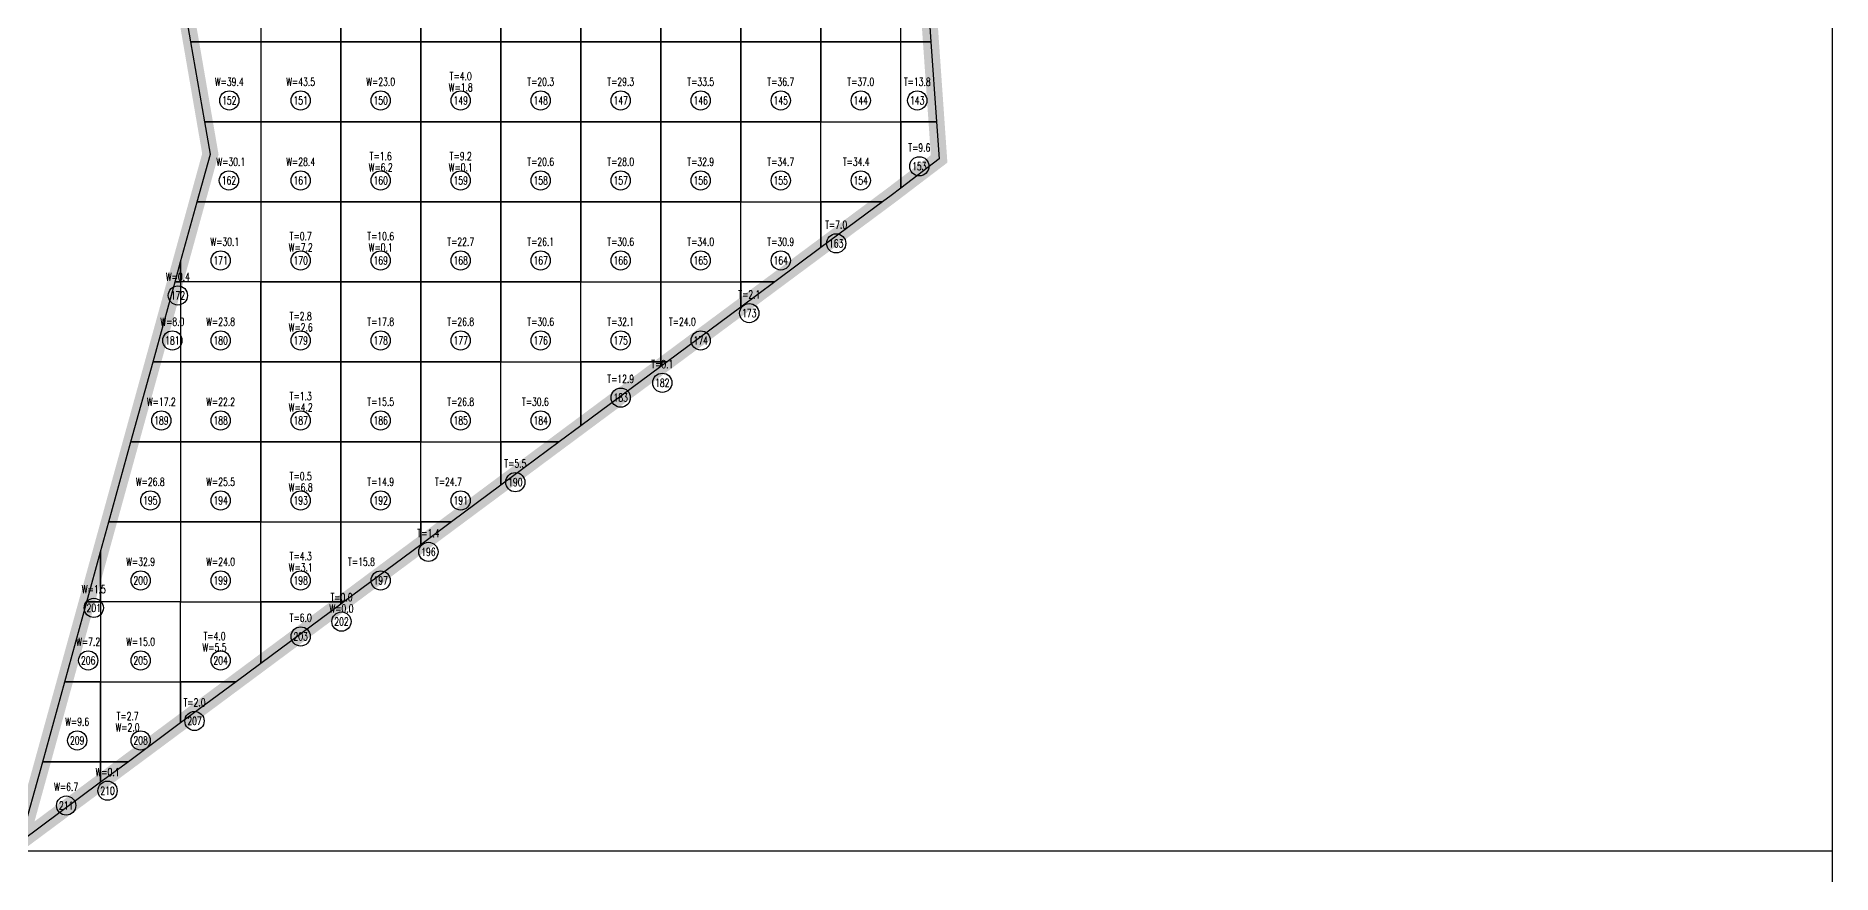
# Model space of a CAD drawing. Extents: x 4283 to 40403, y 1134 to 1764.
# Drawn here: x 19947.1 to 20033.5, y 1571.2 to 1611.5 of the extents above; entities that cross this region are included whole.
import ezdxf
from ezdxf.enums import TextEntityAlignment as Align

# ---------------------------------------------------------------- set-up
doc = ezdxf.new("R2010")
doc.units = 0
for name, color, linetype in [('tdz_24-2方格网', 2, 'Continuous'), ('tdz_24-2方格网计算', 7, 'Continuous'), ('tdz_土方计算图', 7, 'Continuous'), ('tdz_格田', 6, 'Continuous')]:
    doc.layers.add(name, color=color, linetype=linetype)
doc.styles.add('GLandNum', font='txt_____.ttf', dxfattribs={"width": 0.7, "height": 0.5})

msp = doc.modelspace()

# ---------------------------------------------------------------- linework, layer by layer
at = {"layer": 'tdz_24-2方格网', "linetype": 'Continuous'}
for points in [[(19954.076, 1614.13, 2619.199), (19954.076, 1615.102, 2619.202), (19957.923, 1615.102, 2619.133), (19957.923, 1611.256, 2619.124), (19954.573, 1611.256, 2619.195)], [(19957.923, 1615.102, 2619.133), (19957.923, 1611.256, 2619.124), (19961.769, 1611.256, 2618.625), (19961.769, 1615.102, 2618.392)], [(19961.769, 1615.102, 2618.392), (19961.769, 1611.256, 2618.625), (19965.615, 1611.256, 2617.495), (19965.615, 1615.102, 2616.94)], [(19965.615, 1615.102, 2616.94), (19965.615, 1611.256, 2617.495), (19969.461, 1611.256, 2616.48), (19969.461, 1615.102, 2616.572)], [(19969.461, 1615.102, 2616.572), (19969.461, 1611.256, 2616.48), (19973.307, 1611.256, 2615.862), (19973.307, 1615.102, 2615.982)], [(19973.307, 1615.102, 2615.982), (19973.307, 1611.256, 2615.862), (19977.153, 1611.256, 2615.581), (19977.153, 1615.102, 2615.542)], [(19977.153, 1615.102, 2615.542), (19977.153, 1611.256, 2615.581), (19980.999, 1611.256, 2615.264), (19980.999, 1615.102, 2615.175)], [(19980.999, 1615.102, 2615.175), (19980.999, 1611.256, 2615.264), (19984.846, 1611.256, 2614.94), (19984.846, 1615.102, 2614.693)], [(19984.846, 1615.102, 2614.693), (19984.846, 1611.256, 2614.94), (19988.692, 1611.256, 2614.852), (19988.692, 1615.102, 2614.771)], [(19988.692, 1615.102, 2614.771), (19989.875, 1615.102, 2614.919), (19990.143, 1611.256, 2614.977), (19988.692, 1611.256, 2614.852)], [(19954.573, 1611.256, 2619.195), (19957.923, 1611.256, 2619.124), (19957.923, 1607.41, 2619.052), (19955.237, 1607.41, 2619.188)], [(19957.923, 1611.256, 2619.124), (19957.923, 1607.41, 2619.052), (19961.769, 1607.41, 2618.368), (19961.769, 1611.256, 2618.625)], [(19961.769, 1611.256, 2618.625), (19961.769, 1607.41, 2618.368), (19965.615, 1607.41, 2617.402), (19965.615, 1611.256, 2617.495)], [(19965.615, 1611.256, 2617.495), (19965.615, 1607.41, 2617.402), (19969.461, 1607.41, 2616.672), (19969.461, 1611.256, 2616.48)], [(19969.461, 1611.256, 2616.48), (19969.461, 1607.41, 2616.672), (19973.307, 1607.41, 2616.054), (19973.307, 1611.256, 2615.862)], [(19973.307, 1611.256, 2615.862), (19973.307, 1607.41, 2616.054), (19977.153, 1607.41, 2615.718), (19977.153, 1611.256, 2615.581)], [(19977.153, 1611.256, 2615.581), (19977.153, 1607.41, 2615.718), (19980.999, 1607.41, 2615.378), (19980.999, 1611.256, 2615.264)], [(19980.999, 1611.256, 2615.264), (19980.999, 1607.41, 2615.378), (19984.846, 1607.41, 2615.225), (19984.846, 1611.256, 2614.94)], [(19984.846, 1611.256, 2614.94), (19984.846, 1607.41, 2615.225), (19988.692, 1607.41, 2614.993), (19988.692, 1611.256, 2614.852)], [(19988.692, 1611.256, 2614.852), (19990.143, 1611.256, 2614.977), (19990.412, 1607.41, 2615.035), (19988.692, 1607.41, 2614.993)], [(19955.237, 1607.41, 2619.188), (19957.923, 1607.41, 2619.052), (19957.923, 1603.564, 2618.549), (19954.872, 1603.564, 2619.195), (19955.505, 1605.859, 2619.185)], [(19957.923, 1607.41, 2619.052), (19957.923, 1603.564, 2618.549), (19961.769, 1603.564, 2617.621), (19961.769, 1607.41, 2618.368)], [(19961.769, 1607.41, 2618.368), (19961.769, 1603.564, 2617.621), (19965.615, 1603.564, 2616.742), (19965.615, 1607.41, 2617.402)], [(19965.615, 1607.41, 2617.402), (19965.615, 1603.564, 2616.742), (19969.461, 1603.564, 2616.487), (19969.461, 1607.41, 2616.672)], [(19969.461, 1607.41, 2616.672), (19969.461, 1603.564, 2616.487), (19973.307, 1603.564, 2616.102), (19973.307, 1607.41, 2616.054)], [(19973.307, 1607.41, 2616.054), (19973.307, 1603.564, 2616.102), (19977.153, 1603.564, 2615.774), (19977.153, 1607.41, 2615.718)], [(19977.153, 1607.41, 2615.718), (19977.153, 1603.564, 2615.774), (19980.999, 1603.564, 2615.425), (19980.999, 1607.41, 2615.378)], [(19980.999, 1607.41, 2615.378), (19980.999, 1603.564, 2615.425), (19984.846, 1603.564, 2615.297), (19984.846, 1607.41, 2615.225)], [(19987.816, 1603.564, 2615.238), (19984.846, 1603.564, 2615.297), (19984.846, 1607.41, 2615.225), (19988.692, 1607.41, 2614.993), (19988.692, 1604.223, 2615.179), (19988.233, 1603.873, 2615.208)], [(19988.692, 1607.41, 2614.993), (19990.412, 1607.41, 2615.035), (19990.536, 1605.626, 2615.061), (19988.692, 1604.223, 2615.179)], [(19954.872, 1603.564, 2619.195), (19957.923, 1603.564, 2618.549), (19957.923, 1599.718, 2618.038), (19954.076, 1599.718, 2619.207), (19954.076, 1600.681, 2619.206)], [(19957.923, 1603.564, 2618.549), (19957.923, 1599.718, 2618.038), (19961.769, 1599.718, 2617.174), (19961.769, 1603.564, 2617.621)], [(19961.769, 1603.564, 2617.621), (19961.769, 1599.718, 2617.174), (19965.615, 1599.718, 2616.562), (19965.615, 1603.564, 2616.742)], [(19965.615, 1603.564, 2616.742), (19965.615, 1599.718, 2616.562), (19969.461, 1599.718, 2616.294), (19969.461, 1603.564, 2616.487)], [(19969.461, 1603.564, 2616.487), (19969.461, 1599.718, 2616.294), (19973.307, 1599.718, 2616.034), (19973.307, 1603.564, 2616.102)], [(19973.307, 1603.564, 2616.102), (19973.307, 1599.718, 2616.034), (19977.153, 1599.718, 2615.708), (19977.153, 1603.564, 2615.774)], [(19977.153, 1603.564, 2615.774), (19977.153, 1599.718, 2615.708), (19980.999, 1599.718, 2615.537), (19980.999, 1603.564, 2615.425)], [(19982.637, 1599.718, 2615.606), (19980.999, 1599.718, 2615.537), (19980.999, 1603.564, 2615.425), (19984.846, 1603.564, 2615.297), (19984.846, 1601.358, 2615.449)], [(19984.846, 1603.564, 2615.297), (19987.816, 1603.564, 2615.238), (19984.846, 1601.358, 2615.449)], [(19954.076, 1600.681, 2619.206), (19954.076, 1599.718, 2619.207), (19953.811, 1599.718, 2619.21)], [(19953.811, 1599.718, 2619.21), (19954.076, 1599.718, 2619.207), (19954.076, 1595.871, 2618.967), (19952.75, 1595.871, 2619.226)], [(19954.076, 1599.718, 2619.207), (19954.076, 1595.871, 2618.967), (19957.923, 1595.871, 2618.12), (19957.923, 1599.718, 2618.038)], [(19957.923, 1599.718, 2618.038), (19957.923, 1595.871, 2618.12), (19961.769, 1595.871, 2617.295), (19961.769, 1599.718, 2617.174)], [(19961.769, 1599.718, 2617.174), (19961.769, 1595.871, 2617.295), (19965.615, 1595.871, 2616.689), (19965.615, 1599.718, 2616.562)], [(19965.615, 1599.718, 2616.562), (19965.615, 1595.871, 2616.689), (19969.461, 1595.871, 2616.317), (19969.461, 1599.718, 2616.294)], [(19969.461, 1599.718, 2616.294), (19969.461, 1595.871, 2616.317), (19973.307, 1595.871, 2615.998), (19973.307, 1599.718, 2616.034)], [(19973.307, 1595.871, 2615.998), (19973.307, 1599.718, 2616.034), (19977.153, 1599.718, 2615.708), (19977.153, 1595.871, 2615.968)], [(19977.458, 1595.871, 2615.975), (19977.153, 1595.871, 2615.968), (19977.153, 1599.718, 2615.708), (19980.999, 1599.718, 2615.537), (19980.999, 1598.502, 2615.723)], [(19980.999, 1599.718, 2615.537), (19982.637, 1599.718, 2615.606), (19980.999, 1598.502, 2615.723)], [(19952.75, 1595.871, 2619.226), (19954.076, 1595.871, 2618.967), (19954.076, 1592.025, 2618.996), (19951.689, 1592.025, 2619.231)], [(19954.076, 1595.871, 2618.967), (19954.076, 1592.025, 2618.996), (19957.923, 1592.025, 2618.328), (19957.923, 1595.871, 2618.12)], [(19957.923, 1595.871, 2618.12), (19957.923, 1592.025, 2618.328), (19961.769, 1592.025, 2617.545), (19961.769, 1595.871, 2617.295)], [(19961.769, 1595.871, 2617.295), (19961.769, 1592.025, 2617.545), (19965.615, 1592.025, 2616.753), (19965.615, 1595.871, 2616.689)], [(19965.615, 1595.871, 2616.689), (19965.615, 1592.025, 2616.753), (19969.461, 1592.025, 2616.377), (19969.461, 1595.871, 2616.317)], [(19972.279, 1592.025, 2616.343), (19969.461, 1592.025, 2616.377), (19969.461, 1595.871, 2616.317), (19973.307, 1595.871, 2615.998), (19973.307, 1592.789, 2616.27)], [(19973.307, 1592.789, 2616.27), (19973.307, 1595.871, 2615.998), (19977.153, 1595.871, 2615.968), (19977.153, 1595.645, 2615.996)], [(19977.153, 1595.871, 2615.968), (19977.458, 1595.871, 2615.975), (19977.153, 1595.645, 2615.996)], [(19951.689, 1592.025, 2619.231), (19954.076, 1592.025, 2618.996), (19954.076, 1588.179, 2619.231), (19950.628, 1588.179, 2619.231)], [(19954.076, 1592.025, 2618.996), (19954.076, 1588.179, 2619.231), (19957.923, 1588.179, 2618.547), (19957.923, 1592.025, 2618.328)], [(19957.923, 1592.025, 2618.328), (19957.923, 1588.179, 2618.547), (19961.769, 1588.179, 2617.572), (19961.769, 1592.025, 2617.545)], [(19961.769, 1592.025, 2617.545), (19961.769, 1588.179, 2617.572), (19965.615, 1588.179, 2616.761), (19965.615, 1592.025, 2616.753)], [(19967.1, 1588.179, 2616.712), (19965.615, 1588.179, 2616.761), (19965.615, 1592.025, 2616.753), (19969.461, 1592.025, 2616.377), (19969.461, 1589.933, 2616.544)], [(19969.461, 1592.025, 2616.377), (19972.279, 1592.025, 2616.343), (19969.461, 1589.933, 2616.544)], [(19950.628, 1588.179, 2619.231), (19954.076, 1588.179, 2619.231), (19954.076, 1584.333, 2619.231), (19950.23, 1584.333, 2619.231), (19950.23, 1586.738, 2619.231)], [(19954.076, 1588.179, 2619.231), (19954.076, 1584.333, 2619.231), (19957.923, 1584.333, 2618.191), (19957.923, 1588.179, 2618.547)], [(19957.923, 1584.333, 2618.191), (19957.923, 1588.179, 2618.547), (19961.769, 1588.179, 2617.572), (19961.769, 1584.333, 2616.981)], [(19961.921, 1584.333, 2616.978), (19961.769, 1584.333, 2616.981), (19961.769, 1588.179, 2617.572), (19965.615, 1588.179, 2616.761), (19965.615, 1587.076, 2616.818)], [(19965.615, 1588.179, 2616.761), (19967.1, 1588.179, 2616.712), (19965.615, 1587.076, 2616.818)], [(19950.23, 1586.738, 2619.231), (19950.23, 1584.333, 2619.231), (19949.567, 1584.333, 2619.231)], [(19949.567, 1584.333, 2619.231), (19950.23, 1584.333, 2619.231), (19950.23, 1580.487, 2618.907), (19948.506, 1580.487, 2619.231)], [(19950.23, 1584.333, 2619.231), (19950.23, 1580.487, 2618.907), (19954.076, 1580.487, 2618.105), (19954.076, 1584.333, 2619.231)], [(19956.742, 1580.487, 2617.565), (19954.076, 1580.487, 2618.105), (19954.076, 1584.333, 2619.231), (19957.923, 1584.333, 2618.191), (19957.923, 1581.364, 2617.375)], [(19957.923, 1581.364, 2617.375), (19957.923, 1584.333, 2618.191), (19961.769, 1584.333, 2616.981), (19961.769, 1584.22, 2616.982)], [(19961.769, 1584.333, 2616.981), (19961.921, 1584.333, 2616.978), (19961.769, 1584.22, 2616.982)], [(19948.506, 1580.487, 2619.231), (19950.23, 1580.487, 2618.907), (19950.23, 1576.641, 2618.668), (19947.445, 1576.641, 2619.231)], [(19951.563, 1576.641, 2618.398), (19950.23, 1576.641, 2618.668), (19950.23, 1580.487, 2618.907), (19954.076, 1580.487, 2618.105), (19954.076, 1578.507, 2617.994)], [(19954.076, 1580.487, 2618.105), (19956.742, 1580.487, 2617.565), (19954.076, 1578.507, 2617.994)], [(19947.445, 1576.641, 2619.231), (19950.23, 1576.641, 2618.668), (19950.23, 1575.651, 2618.612), (19946.384, 1572.795, 2619.231)], [(19950.23, 1576.641, 2618.668), (19951.563, 1576.641, 2618.398), (19950.23, 1575.651, 2618.612)]]:
    msp.add_polyline3d(points, close=True, dxfattribs=at)
at = {"layer": 'tdz_24-2方格网计算', "color": 7, "linetype": 'Continuous'}
for centre in [(19956.414, 1608.436), (19959.846, 1608.436), (19963.692, 1608.436), (19967.538, 1608.436), (19971.384, 1608.436), (19975.23, 1608.436), (19979.076, 1608.436), (19982.923, 1608.436), (19986.769, 1608.436), (19989.485, 1608.436), (19989.583, 1605.27), (19956.397, 1604.589), (19959.846, 1604.589), (19963.692, 1604.589), (19967.538, 1604.589), (19971.384, 1604.589), (19975.23, 1604.589), (19979.076, 1604.589), (19982.923, 1604.589), (19986.769, 1604.589), (19985.588, 1601.563), (19955.999, 1600.743), (19959.846, 1600.743), (19963.692, 1600.743), (19967.538, 1600.743), (19971.384, 1600.743), (19975.23, 1600.743), (19979.076, 1600.743), (19982.923, 1600.743), (19953.944, 1599.061), (19981.409, 1598.212), (19953.678, 1596.897), (19955.999, 1596.897), (19959.846, 1596.897), (19963.692, 1596.897), (19967.538, 1596.897), (19971.384, 1596.897), (19975.23, 1596.897), (19979.076, 1596.897), (19977.229, 1594.861), (19975.23, 1594.147), (19953.148, 1593.051), (19955.999, 1593.051), (19959.846, 1593.051), (19963.692, 1593.051), (19967.538, 1593.051), (19971.384, 1593.051), (19970.165, 1590.082), (19952.617, 1589.205), (19955.999, 1589.205), (19959.846, 1589.205), (19963.692, 1589.205), (19967.538, 1589.205), (19965.986, 1586.73), (19952.153, 1585.359), (19955.999, 1585.359), (19959.846, 1585.359), (19963.692, 1585.359), (19949.899, 1584.037), (19961.807, 1583.379), (19959.846, 1582.665), (19949.633, 1581.512), (19952.153, 1581.512), (19955.999, 1581.512), (19954.743, 1578.6), (19949.103, 1577.666), (19952.153, 1577.666), (19948.572, 1574.534), (19950.563, 1575.248)]:
    msp.add_circle(centre, 0.462, dxfattribs=at)
at = {"layer": 'tdz_土方计算图', "linetype": 'Continuous'}
for points in [[(20033.46, 1672.357), (20033.46, 1512.357)], [(19903.46, 1572.357), (20033.46, 1572.357)]]:
    msp.add_lwpolyline(points, dxfattribs=at)
at = {"layer": 'tdz_格田', "linetype": 'Continuous', "lineweight": 60, "const_width": 0.769}
msp.add_lwpolyline([(19948.7, 1645.266), (19965.197, 1659.991), (19978.414, 1671.92), (19988.461, 1635.346), (19990.536, 1605.626), (19988.233, 1603.873), (19946.384, 1572.795), (19955.505, 1605.859), (19948.7, 1645.266)], close=True, dxfattribs=at)

# ---------------------------------------------------------------- texts
at = {"layer": 'tdz_24-2方格网计算', "color": 173, "linetype": 'Continuous', "style": 'GLandNum', "width": 0.7}
for s, p in [('W=39.4', (19956.414, 1609.333)), ('W=43.5', (19959.846, 1609.333)), ('W=23.0', (19963.692, 1609.333)), ('W=1.8', (19967.538, 1609.064)), ('W=30.1', (19956.488, 1605.487)), ('W=28.4', (19959.846, 1605.487)), ('W=6.2', (19963.692, 1605.218)), ('W=0.1', (19967.538, 1605.218)), ('W=30.1', (19956.198, 1601.641)), ('W=7.2', (19959.846, 1601.371)), ('W=0.1', (19963.692, 1601.371)), ('W=0.4', (19953.944, 1599.958)), ('W=8.0', (19953.678, 1597.795)), ('W=23.8', (19955.999, 1597.795)), ('W=2.6', (19959.846, 1597.525)), ('W=17.2', (19953.148, 1593.948)), ('W=22.2', (19955.999, 1593.948)), ('W=4.2', (19959.846, 1593.679)), ('W=26.8', (19952.617, 1590.102)), ('W=25.5', (19955.999, 1590.102)), ('W=6.8', (19959.846, 1589.833)), ('W=32.9', (19952.153, 1586.256)), ('W=24.0', (19955.999, 1586.256)), ('W=3.1', (19959.846, 1585.987)), ('W=1.5', (19949.899, 1584.934)), ('W=0.0', (19961.807, 1584.007)), ('W=7.2', (19949.633, 1582.41)), ('W=15.0', (19952.153, 1582.41)), ('W=5.5', (19955.704, 1582.141)), ('W=9.6', (19949.103, 1578.564)), ('W=2.0', (19951.525, 1578.295)), ('W=0.1', (19950.563, 1576.146)), ('W=6.7', (19948.572, 1575.432))]:
    msp.add_text(s, height=0.3846, dxfattribs=at).set_placement(p, align=Align.MIDDLE_CENTER)
at = {"layer": 'tdz_24-2方格网计算', "color": 2, "linetype": 'Continuous', "style": 'GLandNum', "width": 0.7}
for s, p in [('T=4.0', (19967.538, 1609.602)), ('T=20.3', (19971.384, 1609.333)), ('T=29.3', (19975.23, 1609.333)), ('T=33.5', (19979.076, 1609.333)), ('T=36.7', (19982.923, 1609.333)), ('T=37.0', (19986.769, 1609.333)), ('T=13.8', (19989.485, 1609.333)), ('T=1.6', (19963.692, 1605.756)), ('T=9.2', (19967.538, 1605.756)), ('T=9.6', (19989.583, 1606.167)), ('T=20.6', (19971.384, 1605.487)), ('T=28.0', (19975.23, 1605.487)), ('T=32.9', (19979.076, 1605.487)), ('T=34.7', (19982.923, 1605.487)), ('T=34.4', (19986.55, 1605.487)), ('T=7.0', (19985.588, 1602.461)), ('T=0.7', (19959.846, 1601.91)), ('T=10.6', (19963.692, 1601.91)), ('T=22.7', (19967.538, 1601.641)), ('T=26.1', (19971.384, 1601.641)), ('T=30.6', (19975.23, 1601.641)), ('T=34.0', (19979.076, 1601.641)), ('T=30.9', (19982.923, 1601.641)), ('T=2.1', (19981.409, 1599.11)), ('T=2.8', (19959.846, 1598.064)), ('T=17.8', (19963.692, 1597.795)), ('T=26.8', (19967.538, 1597.795)), ('T=30.6', (19971.384, 1597.795)), ('T=32.1', (19975.23, 1597.795)), ('T=24.0', (19978.191, 1597.795)), ('T=0.1', (19977.229, 1595.758)), ('T=12.9', (19975.23, 1595.044)), ('T=1.3', (19959.846, 1594.218)), ('T=15.5', (19963.692, 1593.948)), ('T=26.8', (19967.538, 1593.948)), ('T=30.6', (19971.127, 1593.948)), ('T=0.5', (19959.846, 1590.371)), ('T=5.5', (19970.165, 1590.979)), ('T=14.9', (19963.692, 1590.102)), ('T=24.7', (19966.948, 1590.102)), ('T=1.4', (19965.986, 1587.628)), ('T=4.3', (19959.846, 1586.525)), ('T=15.8', (19962.768, 1586.256)), ('T=0.0', (19961.807, 1584.546)), ('T=6.0', (19959.846, 1583.562)), ('T=4.0', (19955.704, 1582.679)), ('T=2.0', (19954.743, 1579.497)), ('T=2.7', (19951.525, 1578.833))]:
    msp.add_text(s, height=0.3846, dxfattribs=at).set_placement(p, align=Align.MIDDLE_CENTER)
at = {"layer": 'tdz_24-2方格网计算', "color": 7, "linetype": 'Continuous', "style": 'GLandNum', "width": 0.7}
for s, p in [('152', (19956.414, 1608.436)), ('151', (19959.846, 1608.436)), ('150', (19963.692, 1608.436)), ('149', (19967.538, 1608.436)), ('148', (19971.384, 1608.436)), ('147', (19975.23, 1608.436)), ('146', (19979.076, 1608.436)), ('145', (19982.923, 1608.436)), ('144', (19986.769, 1608.436)), ('143', (19989.485, 1608.436)), ('153', (19989.583, 1605.27)), ('162', (19956.397, 1604.589)), ('161', (19959.846, 1604.589)), ('160', (19963.692, 1604.589)), ('159', (19967.538, 1604.589)), ('158', (19971.384, 1604.589)), ('157', (19975.23, 1604.589)), ('156', (19979.076, 1604.589)), ('155', (19982.923, 1604.589)), ('154', (19986.769, 1604.589)), ('163', (19985.588, 1601.563)), ('171', (19955.999, 1600.743)), ('170', (19959.846, 1600.743)), ('169', (19963.692, 1600.743)), ('168', (19967.538, 1600.743)), ('167', (19971.384, 1600.743)), ('166', (19975.23, 1600.743)), ('165', (19979.076, 1600.743)), ('164', (19982.923, 1600.743)), ('172', (19953.944, 1599.061)), ('173', (19981.409, 1598.212)), ('181', (19953.678, 1596.897)), ('180', (19955.999, 1596.897)), ('179', (19959.846, 1596.897)), ('178', (19963.692, 1596.897)), ('177', (19967.538, 1596.897)), ('176', (19971.384, 1596.897)), ('175', (19975.23, 1596.897)), ('174', (19979.076, 1596.897)), ('182', (19977.229, 1594.861)), ('183', (19975.23, 1594.147)), ('189', (19953.148, 1593.051)), ('188', (19955.999, 1593.051)), ('187', (19959.846, 1593.051)), ('186', (19963.692, 1593.051)), ('185', (19967.538, 1593.051)), ('184', (19971.384, 1593.051)), ('190', (19970.165, 1590.082)), ('195', (19952.617, 1589.205)), ('194', (19955.999, 1589.205)), ('193', (19959.846, 1589.205)), ('192', (19963.692, 1589.205)), ('191', (19967.538, 1589.205)), ('196', (19965.986, 1586.73)), ('200', (19952.153, 1585.359)), ('199', (19955.999, 1585.359)), ('198', (19959.846, 1585.359)), ('197', (19963.692, 1585.359)), ('201', (19949.899, 1584.037)), ('202', (19961.807, 1583.379)), ('203', (19959.846, 1582.665)), ('206', (19949.633, 1581.512)), ('205', (19952.153, 1581.512)), ('204', (19955.999, 1581.512)), ('207', (19954.743, 1578.6)), ('209', (19949.103, 1577.666)), ('208', (19952.153, 1577.666)), ('210', (19950.563, 1575.248)), ('211', (19948.572, 1574.534))]:
    msp.add_text(s, height=0.3846, dxfattribs=at).set_placement(p, align=Align.MIDDLE_CENTER)

doc.saveas('drawing.dxf')
